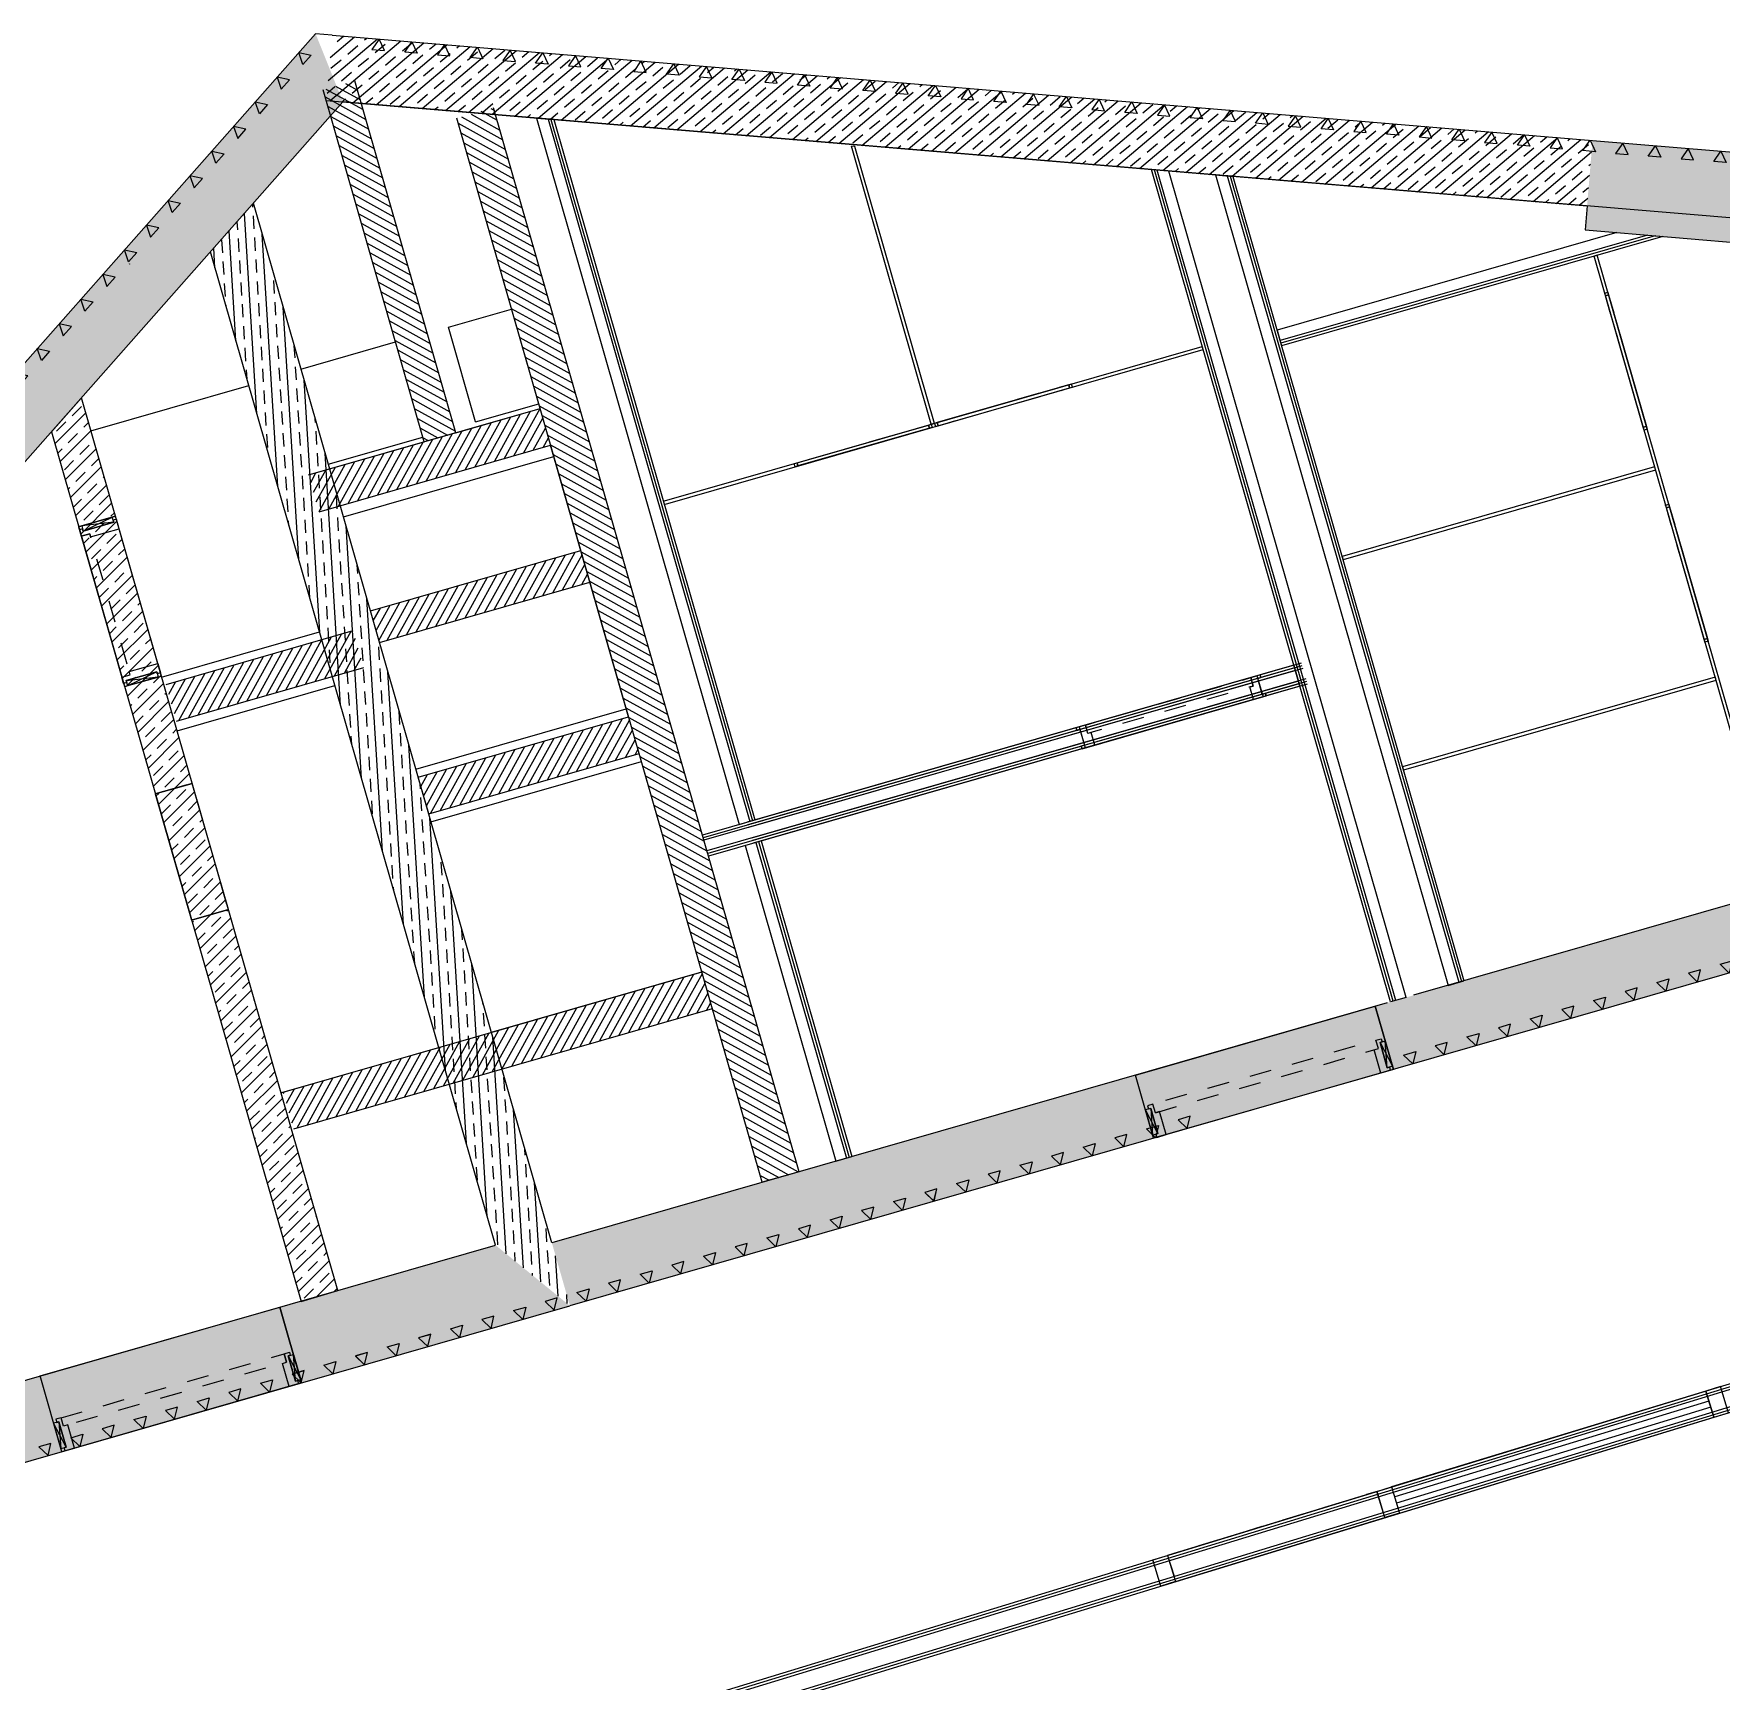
# Model space of a CAD drawing. Header units: metres. Extents: x 66528 to 66676, y 35171 to 35248.
# Drawn here: x 66604.33 to 66612.03, y 35204.18 to 35211.71 of the extents above; entities that cross this region are included whole.
import ezdxf

# ---------------------------------------------------------------- set-up
doc = ezdxf.new("R2010")
doc.units = ezdxf.units.M
doc.header["$LTSCALE"] = 0.00254
doc.linetypes.add('Ohne Titel-22', pattern=[0.78736, 0.39368, -0.39368])
doc.linetypes.add('Ohne Titel-26', pattern=[0.629921, 0.314961, -0.314961])
for name, color, linetype, lineweight in [('AUSBAU - Darstellungen - Trockenbau', 7, 'Continuous', 13), ('AUSBAU - Darstellungen - WC - Trennwände', 7, 'Continuous', 13), ('AUSBAU - Objekte - Türen', 7, 'Continuous', 13), ('ROHBAU - Darstellungen - Decken', 150, 'Continuous', 25), ('ROHBAU - Darstellungen - Sichtbetonklassen', 7, 'Continuous', 5), ('ROHBAU - Darstellungen - Wände', 7, 'Continuous', 25), ('ROHBAU - Darstellungen - Wände - Mauerwerk', 7, 'Continuous', 25)]:
    doc.layers.add(name, color=color, linetype=linetype, lineweight=lineweight)
pattern_1 = [(61.019577174, (0, 0), (0.029396310621, -0.01449927889), [])]

# ---------------------------------------------------------------- blocks, each defined once
blk = doc.blocks.new('SB 4')
at = {"layer": 'ROHBAU - Darstellungen - Sichtbetonklassen', "color": 251, "linetype": 'Continuous', "lineweight": 5, "flags": 128}
for points in [[(-0.1213, -0.05), (-0.15, 0), (-0.1787, -0.05)], [(-0.0287, -0.05), (0, 0), (0.0287, -0.05)]]:
    blk.add_lwpolyline(points, close=True, dxfattribs=at)
blk = doc.blocks.new('Gruppe-193-1')
at = {"layer": 'ROHBAU - Darstellungen - Sichtbetonklassen', "color": 7, "rotation": 196.1550094128664}
for p in [(66613.5163, 35207.8342), (66613.2272, 35207.7512), (66612.9381, 35207.6682), (66612.6491, 35207.5851), (66612.36, 35207.5021), (66612.0709, 35207.4191), (66611.7819, 35207.3361), (66611.4928, 35207.2531), (66611.2037, 35207.1701), (66610.9147, 35207.0871), (66610.6256, 35207.0041)]:
    blk.add_blockref('SB 4', p, dxfattribs=at)
blk = doc.blocks.new('Gruppe-196-1')
at = {"layer": 'ROHBAU - Darstellungen - Wände', "xscale": -1, "rotation": 355.2371682706811}
for p in [(66605.9045, 35211.6854), (66606.2035, 35211.6604), (66606.5024, 35211.6354), (66606.8014, 35211.6104), (66607.1004, 35211.5854), (66607.3993, 35211.5604), (66607.3993, 35211.5604), (66607.6983, 35211.5354), (66607.9972, 35211.5104), (66608.2962, 35211.4854), (66608.5951, 35211.4604), (66608.5951, 35211.4604), (66608.8941, 35211.4354), (66609.1931, 35211.4104), (66609.492, 35211.3854), (66609.791, 35211.3604), (66610.0899, 35211.3354), (66610.3889, 35211.3104), (66610.6878, 35211.2855), (66610.9868, 35211.2605), (66611.2858, 35211.2355), (66611.2858, 35211.2355), (66611.5847, 35211.2105), (66611.8837, 35211.1855)]:
    blk.add_blockref('SB 4', p, dxfattribs=at)
blk = doc.blocks.new('Gruppe-197-1')
at = {"layer": 'ROHBAU - Darstellungen - Sichtbetonklassen', "color": 7, "rotation": 196.1550094128664}
for p in [(66609.451, 35206.6669), (66609.1619, 35206.5839), (66608.8729, 35206.5009), (66608.5838, 35206.4179), (66608.2947, 35206.3349), (66608.0057, 35206.2519), (66607.7166, 35206.1689), (66607.4275, 35206.0859), (66607.1385, 35206.0029), (66606.8494, 35205.9199), (66606.5603, 35205.8369), (66606.2713, 35205.7539), (66605.9822, 35205.6708), (66605.6931, 35205.5878), (66605.4041, 35205.5048), (66605.115, 35205.4218), (66604.8259, 35205.3388), (66604.5369, 35205.2558), (66604.2478, 35205.1728), (66603.9587, 35205.0898), (66603.6697, 35205.0068), (66603.3806, 35204.9238), (66603.0915, 35204.8408), (66602.8025, 35204.7578), (66602.8025, 35204.7578), (66602.5134, 35204.6748), (66602.2243, 35204.5918), (66601.9352, 35204.5088), (66601.6462, 35204.4258)]:
    blk.add_blockref('SB 4', p, dxfattribs=at)
blk = doc.blocks.new('Gruppe-200-1')
at = {"layer": 'ROHBAU - Darstellungen - Sichtbetonklassen', "color": 7, "rotation": 48.6645837477981}
for p in [(66605.5378, 35211.6234), (66605.3387, 35211.3981), (66605.1395, 35211.1727), (66604.9404, 35210.9474), (66604.7412, 35210.722), (66604.542, 35210.4967), (66604.3429, 35210.2713), (66604.1437, 35210.046), (66603.9445, 35209.8206), (66603.9445, 35209.8206), (66603.7454, 35209.5953), (66603.5462, 35209.3699), (66603.347, 35209.1446), (66603.1479, 35208.9192), (66602.9487, 35208.6939), (66602.7496, 35208.4685), (66602.5504, 35208.2431), (66602.3512, 35208.0178), (66602.1521, 35207.7924), (66601.9529, 35207.5671), (66601.7537, 35207.3417), (66601.5546, 35207.1164), (66601.3554, 35206.891), (66601.1563, 35206.6657), (66600.9571, 35206.4403), (66600.7579, 35206.215), (66600.5588, 35205.9896), (66600.3596, 35205.7643), (66600.1604, 35205.5389), (66599.9613, 35205.3136), (66599.9613, 35205.3136), (66599.7621, 35205.0882), (66599.563, 35204.8629), (66599.3638, 35204.6375), (66599.1646, 35204.4122), (66598.9655, 35204.1868), (66598.7663, 35203.9614)]:
    blk.add_blockref('SB 4', p, dxfattribs=at)
blk = doc.blocks.new('BTS_kombi_flurtür_OG4')
at = {"layer": 'AUSBAU - Objekte - Türen', "linetype": 'Continuous'}
for p, q in [((-0.75, 0.0775), (0.75, 0.0775)), ((-0.75, 0.0475), (0.75, 0.0475))]:
    blk.add_line(p, q, dxfattribs=at)
at = {"layer": 'AUSBAU - Objekte - Türen', "linetype": 'Continuous', "lineweight": 5, "flags": 128}
for points in [[(-0.82, 0.125), (-0.75, 0.125), (-0.75, 0), (-0.82, 0)], [(-0.75, 0.125), (0.75, 0.125), (0.75, 0), (-0.75, 0)]]:
    blk.add_lwpolyline(points, close=True, dxfattribs=at)
at = {"layer": 'AUSBAU - Objekte - Türen', "flags": 128}
for points in [[(0.75, 0.125), (0.75, 0), (0.82, 0), (0.82, 0.125)], [(1.82, 0.1249), (1.82, -0.0001), (1.89, -0.0001), (1.89, 0.1249)]]:
    blk.add_lwpolyline(points, close=True, dxfattribs=at)
at = {"layer": 'AUSBAU - Objekte - Türen', "color": 255, "linetype": 'Continuous', "flags": 128}
blk.add_lwpolyline([(1.82, 0.1248), (1.82, -0.0001), (0.82, 0), (0.82, 0.1249)], close=True, dxfattribs=at)
at = {"layer": 'AUSBAU - Objekte - Türen', "color": 253, "linetype": 'Ohne Titel-22', "flags": 128}
blk.add_lwpolyline([(1.82, 0.1248), (1.82, -0.0001), (0.82, 0), (0.82, 0.1249)], close=True, dxfattribs=at)
blk = doc.blocks.new('Gruppe-256-1')
at = {"layer": 'ROHBAU - Darstellungen - Sichtbetonklassen', "color": 7, "rotation": 196.1549987129385}
for p in [(66609.162, 35206.5839), (66608.8729, 35206.5009), (66608.5838, 35206.4179), (66608.2948, 35206.3349), (66608.0057, 35206.2519), (66607.7166, 35206.1689), (66607.4276, 35206.0859), (66607.1385, 35206.0029), (66606.8494, 35205.9199), (66606.5603, 35205.8369), (66606.2713, 35205.7539), (66605.9822, 35205.6709), (66605.6931, 35205.5879), (66605.4041, 35205.5049), (66605.115, 35205.4218), (66605.115, 35205.4218), (66604.8259, 35205.3388), (66604.5369, 35205.2558), (66604.2478, 35205.1728), (66603.9587, 35205.0898), (66603.6697, 35205.0068), (66603.3806, 35204.9238), (66603.0915, 35204.8408), (66602.8025, 35204.7578), (66602.8025, 35204.7578), (66602.5134, 35204.6748), (66602.2243, 35204.5918), (66601.9353, 35204.5088), (66601.6462, 35204.4258), (66601.3571, 35204.3428)]:
    blk.add_blockref('SB 4', p, dxfattribs=at)
blk = doc.blocks.new('Symbol-23')
at = {"layer": 'AUSBAU - Objekte - Türen', "color": 255, "linetype": 'Continuous', "flags": 128}
blk.add_lwpolyline([(0, 0), (0.6, 0), (0.6, -0.175), (0, -0.175)], close=True, dxfattribs=at)
at = {"layer": 'AUSBAU - Objekte - Türen', "color": 253, "linetype": 'Ohne Titel-22', "flags": 128}
blk.add_lwpolyline([(0, 0), (0.6, 0), (0.6, -0.175), (0, -0.175)], close=True, dxfattribs=at)
at = {"layer": 'ROHBAU - Darstellungen - Wände', "lineweight": 25}
for p, q in [((0, 0), (0, -0.175)), ((0.6, -0.175), (0.6, 0))]:
    blk.add_line(p, q, dxfattribs=at)
blk = doc.blocks.new('Tür_STB_114cm_30cm')
at = {"layer": 'AUSBAU - Objekte - Türen', "lineweight": 25}
for p, q in [((-1.14, 0.15), (-1.14, -0.15)), ((0, 0.15), (0, -0.15)), ((0, 0.15), (0, -0.15))]:
    blk.add_line(p, q, dxfattribs=at)
at = {"layer": 'AUSBAU - Objekte - Türen', "color": 254, "lineweight": 5}
for p, q in [((-1.115, 0.135), (-1.14, 0.015)), ((-1.115, 0.015), (-1.14, 0.135)), ((-0.025, 0.135), (0, 0.015)), ((-0.025, 0.015), (0, 0.135))]:
    blk.add_line(p, q, dxfattribs=at)
at = {"layer": 'AUSBAU - Objekte - Türen', "color": 255, "linetype": 'Continuous', "lineweight": 25, "flags": 128}
blk.add_lwpolyline([(-1.14, 0.15), (-1.14, -0.15), (0, -0.15), (0, 0.15)], close=True, dxfattribs=at)
at = {"layer": 'AUSBAU - Objekte - Türen', "lineweight": 18, "flags": 128}
for points in [[(-1.115, 0.135), (-1.115, 0.015), (-1.14, 0.015), (-1.14, 0.135)], [(-1.125, 0.15), (-1.08, 0.15), (-1.08, 0.04), (-1.1, 0.04), (-1.1, 0), (-1.125, 0), (-1.125, 0.015), (-1.115, 0.015), (-1.115, 0.135), (-1.125, 0.135)], [(-0.015, 0.15), (-0.06, 0.15), (-0.06, 0.04), (-0.04, 0.04), (-0.04, 0), (-0.015, 0), (-0.015, 0.015), (-0.025, 0.015), (-0.025, 0.135), (-0.015, 0.135)], [(-0.025, 0.135), (-0.025, 0.015), (0, 0.015), (0, 0.135)]]:
    blk.add_lwpolyline(points, close=True, dxfattribs=at)
at = {"layer": 'AUSBAU - Objekte - Türen', "color": 9, "linetype": 'Ohne Titel-26', "lineweight": 5, "flags": 128}
blk.add_lwpolyline([(-1.1, 0.04), (-0.04, 0.04), (-0.04, 0), (-1.1, 0)], close=True, dxfattribs=at)
blk = doc.blocks.new('WC_Tür_Leichtbau')
at = {"layer": 'AUSBAU - Darstellungen - WC - Trennwände', "flags": 128}
for points in [[(-0.3125, 0.0075), (-0.3125, -0.0075), (-0.3255, -0.0075), (-0.3255, 0.0075)], [(0.3255, 0.0075), (0.3255, -0.0075), (0.3125, -0.0075), (0.3125, 0.0075)]]:
    blk.add_lwpolyline(points, close=True, dxfattribs=at)
at = {"layer": 'AUSBAU - Darstellungen - WC - Trennwände', "color": 255, "linetype": 'Continuous', "flags": 128}
blk.add_lwpolyline([(0.3125, 0.0075), (0.3125, -0.0075), (-0.3125, -0.0075), (-0.3125, 0.0075)], close=True, dxfattribs=at)
at = {"layer": 'AUSBAU - Darstellungen - WC - Trennwände', "color": 253, "linetype": 'Ohne Titel-22', "flags": 128}
blk.add_lwpolyline([(0.3125, 0.0075), (0.3125, -0.0075), (-0.3125, -0.0075), (-0.3125, 0.0075)], close=True, dxfattribs=at)
blk = doc.blocks.new('Tür_TB_87.5cm_10cm-2')
at = {"layer": 'AUSBAU - Objekte - Türen', "lineweight": 18}
for p, q in [((-0.4425, 0), (-0.4425, -0.0125)), ((-0.4425, -0.0125), (-0.4425, 0)), ((0.4325, 0), (0.4325, -0.0125)), ((0.4325, -0.0125), (0.4325, 0)), ((-0.4425, -0.0125), (-0.4275, -0.0125)), ((0.4325, -0.0125), (0.4175, -0.0125)), ((-0.4425, -0.1), (-0.4425, -0.0875)), ((-0.4425, -0.0875), (-0.4425, -0.1)), ((-0.4275, -0.0875), (-0.4425, -0.0875)), ((0.4175, -0.0875), (0.4325, -0.0875)), ((0.4325, -0.1), (0.4325, -0.0875)), ((0.4325, -0.0875), (0.4325, -0.1))]:
    blk.add_line(p, q, dxfattribs=at)
at = {"layer": 'AUSBAU - Objekte - Türen', "color": 255, "lineweight": 25, "flags": 128}
blk.add_lwpolyline([(-0.4425, 0), (-0.4425, -0.0125), (-0.4275, -0.0125), (-0.4275, -0.0875), (-0.4425, -0.0875), (-0.4425, -0.1), (0.4325, -0.1), (0.4325, -0.0875), (0.4175, -0.0875), (0.4175, -0.0125), (0.4325, -0.0125), (0.4325, 0)], close=True, dxfattribs=at)
at = {"layer": 'AUSBAU - Objekte - Türen', "lineweight": 18, "flags": 128}
for points in [[(-0.4275, -0.1), (-0.3825, -0.1), (-0.3825, -0.04), (-0.3975, -0.04), (-0.3975, 0), (-0.4275, 0)], [(0.4175, -0.1), (0.3725, -0.1), (0.3725, -0.04), (0.3875, -0.04), (0.3875, 0), (0.4175, 0)]]:
    blk.add_lwpolyline(points, close=True, dxfattribs=at)
at = {"layer": 'AUSBAU - Objekte - Türen', "color": 9, "linetype": 'Ohne Titel-26', "lineweight": 5, "flags": 128}
blk.add_lwpolyline([(-0.3831, -0.04), (-0.3975, -0.04), (-0.3975, -0.02), (-0.3975, 0), (0.3875, 0), (0.3875, -0.04), (0.3731, -0.04)], close=True, dxfattribs=at)
blk = doc.blocks.new('Tür_STB_114cm_36cm')
at = {"layer": 'AUSBAU - Objekte - Türen', "lineweight": 25}
for p, q in [((0, 0), (0, 0.36)), ((1.14, 0), (1.14, 0.36)), ((1.14, 0), (1.14, 0.3))]:
    blk.add_line(p, q, dxfattribs=at)
at = {"layer": 'AUSBAU - Objekte - Türen', "color": 254, "lineweight": 5}
for p, q in [((0.025, 0.015), (0, 0.135)), ((0.025, 0.135), (0, 0.015)), ((1.115, 0.015), (1.14, 0.135)), ((1.115, 0.135), (1.14, 0.015))]:
    blk.add_line(p, q, dxfattribs=at)
at = {"layer": 'AUSBAU - Objekte - Türen', "color": 255, "linetype": 'Continuous', "lineweight": 25, "flags": 128}
blk.add_lwpolyline([(0, 0), (0, 0.36), (1.14, 0.36), (1.14, 0)], close=True, dxfattribs=at)
at = {"layer": 'AUSBAU - Objekte - Türen', "lineweight": 18, "flags": 128}
for points in [[(0.025, 0.015), (0.025, 0.135), (0, 0.135), (0, 0.015)], [(0.015, 0), (0.06, 0), (0.06, 0.11), (0.04, 0.11), (0.04, 0.15), (0.015, 0.15), (0.015, 0.135), (0.025, 0.135), (0.025, 0.015), (0.015, 0.015)], [(1.125, 0), (1.08, 0), (1.08, 0.11), (1.1, 0.11), (1.1, 0.15), (1.125, 0.15), (1.125, 0.135), (1.115, 0.135), (1.115, 0.015), (1.125, 0.015)], [(1.115, 0.015), (1.115, 0.135), (1.14, 0.135), (1.14, 0.015)]]:
    blk.add_lwpolyline(points, close=True, dxfattribs=at)
at = {"layer": 'AUSBAU - Objekte - Türen', "color": 9, "linetype": 'Ohne Titel-26', "lineweight": 5, "flags": 128}
blk.add_lwpolyline([(0.04, 0.15), (1.1, 0.15), (1.1, 0.11), (0.04, 0.11)], close=True, dxfattribs=at)
blk = doc.blocks.new('Tür_MW_76cm_17.5cm')
at = {"layer": 'AUSBAU - Objekte - Türen', "lineweight": 25}
for p, q in [((-0.38, 0.15), (-0.38, -0.025)), ((0.38, 0.15), (0.38, -0.025))]:
    blk.add_line(p, q, dxfattribs=at)
at = {"layer": 'AUSBAU - Objekte - Türen', "color": 254, "lineweight": 5}
for p, q in [((-0.355, 0.135), (-0.38, -0.01)), ((-0.355, -0.01), (-0.38, 0.135)), ((-0.355, 0.135), (-0.38, -0.01)), ((-0.355, -0.01), (-0.38, 0.135)), ((0.355, 0.135), (0.38, -0.01)), ((0.355, -0.01), (0.38, 0.135))]:
    blk.add_line(p, q, dxfattribs=at)
at = {"layer": 'AUSBAU - Objekte - Türen', "color": 255, "linetype": 'Continuous', "lineweight": 25, "flags": 128}
blk.add_lwpolyline([(0.38, 0.15), (0.38, -0.025), (-0.38, -0.025), (-0.38, 0.15)], close=True, dxfattribs=at)
at = {"layer": 'AUSBAU - Objekte - Türen', "lineweight": 18, "flags": 128}
for points in [[(-0.355, 0.135), (-0.355, -0.01), (-0.38, -0.01), (-0.38, 0.135)], [(-0.355, 0.135), (-0.355, -0.01), (-0.38, -0.01), (-0.38, 0.135)], [(-0.365, 0.15), (-0.335, 0.15), (-0.335, 0.11), (-0.32, 0.11), (-0.32, -0.025), (-0.365, -0.025), (-0.365, -0.01), (-0.355, -0.01), (-0.355, 0.135), (-0.365, 0.135)], [(-0.365, 0.15), (-0.335, 0.15), (-0.335, 0.11), (-0.32, 0.11), (-0.32, -0.025), (-0.365, -0.025), (-0.365, -0.01), (-0.355, -0.01), (-0.355, 0.135), (-0.365, 0.135)], [(0.365, 0.15), (0.335, 0.15), (0.335, 0.11), (0.32, 0.11), (0.32, -0.025), (0.365, -0.025), (0.365, -0.01), (0.355, -0.01), (0.355, 0.135), (0.365, 0.135)], [(0.355, 0.135), (0.355, -0.01), (0.38, -0.01), (0.38, 0.135)]]:
    blk.add_lwpolyline(points, close=True, dxfattribs=at)
at = {"layer": 'AUSBAU - Objekte - Türen', "color": 9, "linetype": 'Ohne Titel-26', "lineweight": 5, "flags": 128}
blk.add_lwpolyline([(-0.335, 0.11), (-0.335, 0.15), (0.335, 0.15), (0.335, 0.11)], close=True, dxfattribs=at)
blk = doc.blocks.new('Gruppe-475-1')
at = {"layer": 'AUSBAU - Objekte - Türen'}
for p, q in [((66604.7621, 35210.6567), (66604.7642, 35210.6588)), ((66604.7635, 35210.6581), (66604.7643, 35210.6573))]:
    blk.add_line(p, q, dxfattribs=at)

msp = doc.modelspace()

# ---------------------------------------------------------------- hatches: boundary and pattern name
at = {"layer": 'ROHBAU - Darstellungen - Wände', "linetype": 'Continuous', "lineweight": 5}
h = msp.add_hatch(dxfattribs=at)
h.set_pattern_fill('STAHLBETON 1_5MM', angle=48.5303, style=0, pattern_type=2)
h.set_pattern_definition([(93.53029892, (0, 0), (0.07485767816, 0.00461822704), []), (93.53029892, (0.039926, 0.00246), (0.07485767816, 0.00461822704), [0.06, -0.04])])
h.paths.add_polyline_path([(66599.317, 35204.1316), (66598.3369, 35203.4756), (66605.6141, 35211.7097), (66605.7391, 35211.3982)])
h = msp.add_hatch(dxfattribs=at)
h.set_pattern_fill('STAHLBETON 1_5MM', angle=-4.77929, style=0, pattern_type=2)
h.set_pattern_definition([(40.22071389, (0, 0), (0.048430033296, -0.0572671972), []), (40.22071389, (0.02583, -0.030544), (0.048430033296, -0.0572671972), [0.06, -0.04])])
h.paths.add_polyline_path([(66605.6641, 35211.4044), (66605.6891, 35211.7034), (66611.4469, 35211.222), (66611.4219, 35210.923)])
h = msp.add_hatch(dxfattribs=at)
h.set_pattern_fill('STAHLBETON 1_5MM', angle=-4.77929, style=0, pattern_type=2)
h.set_pattern_definition([(40.22071389, (0, 0), (0.048430033296, -0.0572671972), []), (40.22071389, (0.02583, -0.030544), (0.048430033296, -0.0572671972), [0.06, -0.04])])
h.paths.add_polyline_path([(66611.4127, 35210.8134), (66611.4469, 35211.222), (66622.1875, 35210.324), (66620.2359, 35210.0757)])
h = msp.add_hatch(dxfattribs=at)
h.set_pattern_fill('STAHLBETON 1_5MM', angle=48.53029, style=0, pattern_type=2)
h.set_pattern_definition([(93.53028822, (0, 0), (0.07485767902, 0.00461821306), []), (93.53028822, (0.039926, 0.00246), (0.07485767902, 0.00461821306), [0.06, -0.04])])
h.paths.add_polyline_path([(66605.1336, 35210.713), (66606.4363, 35206.1758), (66606.7759, 35205.8988), (66605.3299, 35210.9351)])
h = msp.add_hatch(dxfattribs=at)
h.set_pattern_fill('STAHLBETON 1_5MM', angle=-163.9793, style=0, pattern_type=2)
h.set_pattern_definition([(-118.9793, (0, 0), (-0.06560961027, 0.03633702024), []), (-118.9793, (-0.03499, 0.01938), (-0.06560961027, 0.03633702024), [0.06, -0.04])])
h.paths.add_polyline_path([(66620.2359, 35210.0757), (66622.1875, 35210.324), (66606.7759, 35205.8988), (66606.6931, 35206.1871)])
h = msp.add_hatch(dxfattribs=at)
h.set_pattern_fill('STAHLBETON 1_5MM', style=0, pattern_type=2)
h.set_pattern_definition([(45, (0, 0), (0.05303300859, -0.05303300859), []), (45, (0.028285, -0.028285), (0.05303300859, -0.05303300859), [0.06, -0.04])])
h.paths.add_polyline_path([(66605.7154, 35205.9688), (66604.5446, 35210.0466), (66604.4072, 35209.8911), (66605.5479, 35205.918)])
h = msp.add_hatch(dxfattribs=at)
h.set_pattern_fill('STAHLBETON 1_5MM', angle=16.02072, style=0, pattern_type=2)
h.set_pattern_definition([(61.02072459, (0, 0), (0.06560962586, -0.03633699209), []), (61.02072459, (0.03499, -0.01938), (0.06560962586, -0.03633699209), [0.06, -0.04])])
h.paths.add_polyline_path([(66598.3369, 35203.4756), (66599.317, 35204.1316), (66606.4363, 35206.1758), (66606.7759, 35205.8988)])
at = {"layer": 'ROHBAU - Darstellungen - Wände - Mauerwerk', "linetype": 'Continuous', "lineweight": 5}
h = msp.add_hatch(dxfattribs=at)
h.set_pattern_fill('KALKSANDSTEIN 1MM', angle=106.01958, style=0, pattern_type=2)
h.set_pattern_definition([(151.019577173, (0, 0), (0.014499278891, 0.02939631062), [])])
h.paths.add_polyline_path([(66606.255, 35209.8874), (66606.1108, 35209.846), (66605.6492, 35211.4536), (66605.7934, 35211.4949)])
h = msp.add_hatch(dxfattribs=at)
h.set_pattern_fill('KALKSANDSTEIN 1MM', angle=106.01958, style=0, pattern_type=2)
h.set_pattern_definition([(151.019577173, (0, 0), (0.014499278891, 0.02939631062), [])])
h.paths.add_polyline_path([(66606.1108, 35209.846), (66606.255, 35209.8874), (66605.7934, 35211.4949), (66605.6492, 35211.4536)])
h = msp.add_hatch(dxfattribs=at)
h.set_pattern_fill('KALKSANDSTEIN 1MM', angle=106.01957, style=0, pattern_type=2)
h.set_pattern_definition([(151.019566474, (0, 0), (0.01449928438, 0.029396307913), [])])
h.paths.add_polyline_path([(66607.8225, 35206.5114), (66607.6543, 35206.4631), (66606.2588, 35211.3235), (66606.427, 35211.3718)])
h = msp.add_hatch(dxfattribs=at)
h.set_pattern_fill('KALKSANDSTEIN 1MM', angle=106.01957, style=0, pattern_type=2)
h.set_pattern_definition([(151.019566474, (0, 0), (0.01449928438, 0.029396307913), [])])
h.paths.add_polyline_path([(66607.6543, 35206.4631), (66607.8225, 35206.5114), (66606.427, 35211.3718), (66606.2588, 35211.3235)])
h = msp.add_hatch(dxfattribs=at)
h.set_pattern_fill('KALKSANDSTEIN 1MM', angle=16.01958, style=0, pattern_type=2)
h.set_pattern_definition([(61.019577174, (0, 0), (0.029396310621, -0.014499278891), [])])
h.paths.add_polyline_path([(66605.6304, 35209.526), (66605.5821, 35209.6942), (66606.6394, 35209.9978), (66606.6877, 35209.8296)])
h = msp.add_hatch(dxfattribs=at)
h.set_pattern_fill('KALKSANDSTEIN 1MM', angle=16.01958, style=0, pattern_type=2)
h.set_pattern_definition([(61.019577174, (0, 0), (0.029396310621, -0.014499278891), [])])
h.paths.add_polyline_path([(66605.5821, 35209.6942), (66605.6304, 35209.526), (66606.6877, 35209.8296), (66606.6394, 35209.9978)])
h = msp.add_hatch(dxfattribs=at)
h.set_pattern_fill('KALKSANDSTEIN 1MM', angle=16.01958, style=0, pattern_type=2)
h.set_pattern_definition(pattern_1)
h.paths.add_polyline_path([(66605.9059, 35208.9289), (66605.8645, 35209.073), (66606.8257, 35209.349), (66606.8671, 35209.2048)])
h = msp.add_hatch(dxfattribs=at)
h.set_pattern_fill('KALKSANDSTEIN 1MM', angle=16.01958, style=0, pattern_type=2)
h.set_pattern_definition(pattern_1)
h.paths.add_polyline_path([(66605.8645, 35209.073), (66605.9059, 35208.9289), (66606.8671, 35209.2048), (66606.8257, 35209.349)])
h = msp.add_hatch(dxfattribs=at)
h.set_pattern_fill('KALKSANDSTEIN 1MM', angle=16.01958, style=0, pattern_type=2)
h.set_pattern_definition([(61.019577177, (0, 0), (0.029396310622, -0.014499278889), [])])
h.paths.add_polyline_path([(66604.9792, 35208.5693), (66604.9309, 35208.7375), (66605.7863, 35208.9831), (66605.8346, 35208.8149)])
h = msp.add_hatch(dxfattribs=at)
h.set_pattern_fill('KALKSANDSTEIN 1MM', angle=16.01958, style=0, pattern_type=2)
h.set_pattern_definition([(61.019577177, (0, 0), (0.029396310622, -0.014499278889), [])])
h.paths.add_polyline_path([(66604.9309, 35208.7375), (66604.9792, 35208.5693), (66605.8346, 35208.8149), (66605.7863, 35208.9831)])
h = msp.add_hatch(dxfattribs=at)
h.set_pattern_fill('KALKSANDSTEIN 1MM', angle=16.01958, style=0, pattern_type=2)
h.set_pattern_definition([(61.019577174, (0, 0), (0.029396310621, -0.01449927889), [])])
h.paths.add_polyline_path([(66606.1309, 35208.1455), (66606.0826, 35208.3137), (66607.0437, 35208.5897), (66607.092, 35208.4215)])
h = msp.add_hatch(dxfattribs=at)
h.set_pattern_fill('KALKSANDSTEIN 1MM', angle=16.01958, style=0, pattern_type=2)
h.set_pattern_definition([(61.019577174, (0, 0), (0.029396310621, -0.01449927889), [])])
h.paths.add_polyline_path([(66606.0826, 35208.3137), (66606.1309, 35208.1455), (66607.092, 35208.4215), (66607.0437, 35208.5897)])
h = msp.add_hatch(dxfattribs=at)
h.set_pattern_fill('KALKSANDSTEIN 1MM', angle=16.01958, style=0, pattern_type=2)
h.set_pattern_definition([(61.019577174, (0, 0), (0.029396310621, -0.014499278891), [])])
h.paths.add_polyline_path([(66605.5143, 35206.7072), (66605.466, 35206.8754), (66607.3792, 35207.4247), (66607.4275, 35207.2565)])
h = msp.add_hatch(dxfattribs=at)
h.set_pattern_fill('KALKSANDSTEIN 1MM', angle=16.01958, style=0, pattern_type=2)
h.set_pattern_definition([(61.019577174, (0, 0), (0.029396310621, -0.014499278891), [])])
h.paths.add_polyline_path([(66605.466, 35206.8754), (66605.5143, 35206.7072), (66607.4275, 35207.2565), (66607.3792, 35207.4247)])

# ---------------------------------------------------------------- linework, layer by layer
msp.add_line((66605.6891, 35211.7034), (66605.6141, 35211.7097))
at = {"layer": 'AUSBAU - Darstellungen - Trockenbau', "color": 7, "linetype": 'Continuous', "lineweight": 13}
for p, q in [((66606.6227, 35211.3243), (66607.5492, 35208.0976)), ((66606.6227, 35211.3243), (66606.7027, 35211.3176)), ((66606.7027, 35211.3176), (66607.6212, 35208.1183)), ((66609.5121, 35211.0827), (66609.4322, 35211.0894)), ((66610.524, 35207.2871), (66609.4322, 35211.0894)), ((66610.596, 35207.3078), (66609.5121, 35211.0827)), ((66609.7245, 35211.065), (66610.7875, 35207.3628)), ((66609.7245, 35211.065), (66609.8045, 35211.0583)), ((66609.8045, 35211.0583), (66610.8596, 35207.3835)), ((66611.5576, 35210.8013), (66610.0061, 35210.3558)), ((66611.5576, 35210.8013), (66611.768, 35210.7837)), ((66611.768, 35210.7837), (66610.0268, 35210.2838)), ((66610.0061, 35210.3558), (66610.0268, 35210.2838)), ((66550.4627, 35186.7349), (66626.5433, 35209.9598)), ((66550.5789, 35186.6397), (66626.5568, 35209.8332)), ((66610.1162, 35208.8346), (66607.381, 35208.0493)), ((66610.0824, 35208.8249), (66607.5852, 35208.1079)), ((66610.0824, 35208.8249), (66610.11, 35208.7288)), ((66610.1438, 35208.7385), (66607.4086, 35207.9531)), ((66610.11, 35208.7288), (66607.6128, 35208.0118)), ((66607.5492, 35208.0976), (66607.6212, 35208.1183)), ((66607.6487, 35208.0225), (66608.0628, 35206.5804)), ((66607.5767, 35208.0018), (66607.9907, 35206.5597)), ((66610.7875, 35207.3628), (66610.8596, 35207.3835)), ((66610.596, 35207.3078), (66610.524, 35207.2871)), ((66607.9907, 35206.5597), (66608.0628, 35206.5804))]:
    msp.add_line(p, q, dxfattribs=at)
at = {"layer": 'AUSBAU - Darstellungen - Trockenbau', "color": 7, "linetype": 'Continuous', "lineweight": 5}
for p, q in [((66606.676, 35211.3198), (66607.5972, 35208.1114)), ((66606.676, 35211.3198), (66607.5972, 35208.1114)), ((66606.6893, 35211.3187), (66607.6092, 35208.1148)), ((66606.6893, 35211.3187), (66607.6092, 35208.1148)), ((66610.536, 35207.2905), (66609.4455, 35211.0883)), ((66610.536, 35207.2905), (66609.4455, 35211.0883)), ((66610.548, 35207.294), (66609.4588, 35211.0872)), ((66610.548, 35207.294), (66609.4588, 35211.0872)), ((66609.7778, 35211.0605), (66610.8356, 35207.3766)), ((66609.7778, 35211.0605), (66610.8356, 35207.3766)), ((66609.7911, 35211.0594), (66610.8476, 35207.38)), ((66609.7911, 35211.0594), (66610.8476, 35207.38)), ((66611.6979, 35210.7896), (66610.0199, 35210.3078)), ((66611.6979, 35210.7896), (66610.0199, 35210.3078)), ((66611.7329, 35210.7866), (66610.0234, 35210.2958)), ((66611.7329, 35210.7866), (66610.0234, 35210.2958)), ((66550.4744, 35186.7254), (66626.5446, 35209.9472)), ((66550.4744, 35186.7254), (66626.5446, 35209.9472)), ((66550.486, 35186.7159), (66626.546, 35209.9345)), ((66550.486, 35186.7159), (66626.546, 35209.9345)), ((66550.5556, 35186.6587), (66626.5541, 35209.8586)), ((66550.5556, 35186.6587), (66626.5541, 35209.8586)), ((66550.5673, 35186.6492), (66626.5555, 35209.8459)), ((66550.5673, 35186.6492), (66626.5555, 35209.8459)), ((66610.1196, 35208.8226), (66607.3844, 35208.0372)), ((66610.1196, 35208.8226), (66607.3844, 35208.0372)), ((66610.1231, 35208.8106), (66607.3879, 35208.0252)), ((66610.1231, 35208.8106), (66607.3879, 35208.0252)), ((66610.0858, 35208.8129), (66607.5887, 35208.0959)), ((66610.0858, 35208.8129), (66607.5887, 35208.0959)), ((66610.0893, 35208.8009), (66607.5921, 35208.0839)), ((66610.0893, 35208.8009), (66607.5921, 35208.0839)), ((66610.1369, 35208.7626), (66607.4017, 35207.9772)), ((66610.1369, 35208.7626), (66607.4017, 35207.9772)), ((66610.1403, 35208.7505), (66607.4051, 35207.9652)), ((66610.1403, 35208.7505), (66607.4051, 35207.9652)), ((66610.1031, 35208.7529), (66607.6059, 35208.0358)), ((66610.1031, 35208.7529), (66607.6059, 35208.0358)), ((66610.1065, 35208.7408), (66607.6094, 35208.0238)), ((66610.1065, 35208.7408), (66607.6094, 35208.0238)), ((66607.6247, 35208.0156), (66608.0388, 35206.5735)), ((66607.6247, 35208.0156), (66608.0388, 35206.5735)), ((66607.6367, 35208.0191), (66608.0508, 35206.5769)), ((66607.6367, 35208.0191), (66608.0508, 35206.5769))]:
    msp.add_line(p, q, dxfattribs=at)
at = {"layer": 'AUSBAU - Darstellungen - WC - Trennwände'}
for p, q in [((66608.0778, 35211.1945), (66608.0618, 35211.1959)), ((66608.4265, 35209.9257), (66608.0618, 35211.1959)), ((66608.4409, 35209.9298), (66608.0778, 35211.1945)), ((66611.4686, 35210.6977), (66611.4542, 35210.6936)), ((66612.287, 35207.7933), (66611.4542, 35210.6936)), ((66612.3014, 35207.7974), (66611.4686, 35210.6977)), ((66607.208, 35209.5758), (66609.6643, 35210.2811)), ((66607.2121, 35209.5614), (66609.6684, 35210.2667)), ((66609.6684, 35210.2667), (66609.6643, 35210.2811)), ((66608.4409, 35209.9298), (66608.4265, 35209.9257)), ((66611.7305, 35209.7312), (66610.3032, 35209.3214)), ((66611.7346, 35209.7168), (66610.3073, 35209.307)), ((66611.7305, 35209.7312), (66611.7346, 35209.7168)), ((66610.3032, 35209.3214), (66610.3073, 35209.307)), ((66612.0065, 35208.7701), (66610.5792, 35208.3602)), ((66612.0106, 35208.7557), (66610.5833, 35208.3458)), ((66612.0065, 35208.7701), (66612.0106, 35208.7557)), ((66610.5792, 35208.3602), (66610.5833, 35208.3458))]:
    msp.add_line(p, q, dxfattribs=at)
at = {"layer": 'ROHBAU - Darstellungen - Decken', "linetype": 'Continuous'}
for p, q in [((66606.2207, 35210.3692), (66606.509, 35210.4519)), ((66606.3449, 35209.9366), (66606.2207, 35210.3692)), ((66605.5473, 35210.1781), (66605.9798, 35210.3023)), ((66604.5881, 35209.8952), (66605.3089, 35210.1022)), ((66606.3449, 35209.9366), (66606.6333, 35210.0194)), ((66605.6721, 35209.7435), (66606.1046, 35209.8676)), ((66605.7411, 35209.5032), (66606.7023, 35209.7791)), ((66604.911, 35208.7706), (66605.6318, 35208.9776)), ((66604.9813, 35208.5257), (66605.7022, 35208.7327)), ((66606.0723, 35208.3498), (66607.0334, 35208.6257)), ((66606.1412, 35208.1094), (66607.1024, 35208.3854)), ((66606.4172, 35207.1483), (66607.3783, 35207.4243)), ((66605.4596, 35206.8736), (66606.1768, 35207.0795)), ((66604.3554, 35205.5783), (66605.4511, 35205.8929)), ((66605.5505, 35205.5469), (66604.4547, 35205.2323))]:
    msp.add_line(p, q, dxfattribs=at)
at = {"layer": 'ROHBAU - Darstellungen - Wände', "color": 7, "linetype": 'Continuous', "lineweight": 25}
for p, q in [((66598.3369, 35203.4756), (66605.6141, 35211.7097)), ((66605.6891, 35211.7034), (66611.4469, 35211.222)), ((66599.317, 35204.1316), (66605.7391, 35211.3982)), ((66605.6641, 35211.4044), (66611.4219, 35210.923)), ((66611.4469, 35211.222), (66622.1875, 35210.324)), ((66606.6931, 35206.1871), (66605.3299, 35210.9351)), ((66611.4127, 35210.8134), (66620.2359, 35210.0757)), ((66606.4363, 35206.1758), (66605.1336, 35210.713)), ((66622.1875, 35210.324), (66606.7759, 35205.8988)), ((66620.2359, 35210.0757), (66610.6294, 35207.3174)), ((66610.5093, 35207.2829), (66606.6931, 35206.1871)), ((66599.317, 35204.1316), (66606.4363, 35206.1758)), ((66598.3369, 35203.4756), (66606.7759, 35205.8988))]:
    msp.add_line(p, q, dxfattribs=at)
at = {"layer": 'ROHBAU - Darstellungen - Wände', "color": 1, "linetype": 'Continuous'}
msp.add_line((66614.4836, 35210.6671), (66605.7391, 35211.3982), dxfattribs=at)
at = {"layer": 'ROHBAU - Darstellungen - Wände', "linetype": 'Continuous'}
msp.add_line((66611.4219, 35210.923), (66611.4127, 35210.8134), dxfattribs=at)
at = {"layer": 'ROHBAU - Darstellungen - Wände', "color": 7, "linetype": 'Continuous', "lineweight": 25, "flags": 128}
msp.add_lwpolyline([(66605.7154, 35205.9688), (66604.5446, 35210.0466), (66604.4072, 35209.8911), (66605.5479, 35205.918)], close=True, dxfattribs=at)
at = {"layer": 'ROHBAU - Darstellungen - Wände - Mauerwerk', "color": 7, "linetype": 'Continuous', "lineweight": 25}
for p, q in [((66606.255, 35209.8874), (66605.7934, 35211.4949)), ((66606.255, 35209.8874), (66605.7934, 35211.4949)), ((66606.1108, 35209.846), (66605.6492, 35211.4536)), ((66606.1108, 35209.846), (66605.6492, 35211.4536)), ((66607.8225, 35206.5114), (66606.427, 35211.3718)), ((66607.8225, 35206.5114), (66606.427, 35211.3718)), ((66607.6543, 35206.4631), (66606.2588, 35211.3235)), ((66606.6394, 35209.9978), (66606.2588, 35211.3235)), ((66605.5821, 35209.6942), (66606.6394, 35209.9978)), ((66606.255, 35209.8874), (66606.6394, 35209.9978)), ((66606.255, 35209.8874), (66606.1108, 35209.846)), ((66605.5821, 35209.6942), (66606.1108, 35209.846)), ((66605.6304, 35209.526), (66606.6877, 35209.8296)), ((66605.6304, 35209.526), (66606.6877, 35209.8296)), ((66607.0437, 35208.5897), (66606.6877, 35209.8296)), ((66605.8645, 35209.073), (66606.8257, 35209.349)), ((66605.8645, 35209.073), (66606.8257, 35209.349)), ((66605.9059, 35208.9289), (66606.8671, 35209.2048)), ((66605.9059, 35208.9289), (66606.8671, 35209.2048)), ((66604.9309, 35208.7375), (66605.7863, 35208.9831)), ((66604.9309, 35208.7375), (66605.7863, 35208.9831)), ((66604.9792, 35208.5693), (66605.8346, 35208.8149)), ((66604.9792, 35208.5693), (66605.8346, 35208.8149)), ((66606.0826, 35208.3137), (66607.0437, 35208.5897)), ((66606.0826, 35208.3137), (66607.0437, 35208.5897)), ((66606.1309, 35208.1455), (66607.092, 35208.4215)), ((66606.1309, 35208.1455), (66607.092, 35208.4215)), ((66607.6543, 35206.4631), (66607.092, 35208.4215)), ((66606.1309, 35208.1455), (66606.0826, 35208.3137)), ((66605.466, 35206.8754), (66607.3792, 35207.4247)), ((66605.466, 35206.8754), (66607.3792, 35207.4247)), ((66605.5143, 35206.7072), (66607.4275, 35207.2565)), ((66605.5143, 35206.7072), (66607.4275, 35207.2565)), ((66607.8225, 35206.5114), (66607.6543, 35206.4631))]:
    msp.add_line(p, q, dxfattribs=at)

# ---------------------------------------------------------------- block references
at = {"layer": 'AUSBAU - Objekte - Türen', "color": 176}
msp.add_blockref('Gruppe-475-1', (0, 0), dxfattribs=at)
at = {"layer": 'AUSBAU - Objekte - Türen', "color": 7}
for name, p, rotation in [('WC_Tür_Leichtbau', (66611.5995, 35210.2145), 106.0207138849948), ('WC_Tür_Leichtbau', (66608.1157, 35209.8287), 16.02071388403222), ('WC_Tür_Leichtbau', (66611.8778, 35209.2455), 106.0207138849948), ('Tür_TB_87.5cm_10cm-2', (66609.5129, 35208.6614), 16.02070000111034), ('Tür_STB_114cm_36cm', (66604.4547, 35205.2323), 16.0207)]:
    msp.add_blockref(name, p, dxfattribs=dict(at, rotation=rotation))
at = {"layer": 'AUSBAU - Objekte - Türen', "color": 7, "xscale": -1}
for name, p, rotation in [('WC_Tür_Leichtbau', (66608.7559, 35210.0125), 16.020713884865), ('Tür_MW_76cm_17.5cm', (66604.7807, 35209.1339), 106.0194999990416), ('Symbol-23', (66604.8821, 35208.237), 106.0195000001253), ('Tür_STB_114cm_30cm', (66610.4961, 35207.123), 196.0207138861826), ('BTS_kombi_flurtür_OG4', (66611.2831, 35205.1708), 16.97568083430409)]:
    msp.add_blockref(name, p, dxfattribs=dict(at, rotation=rotation))
at = {"layer": 'ROHBAU - Darstellungen - Wände', "color": 7}
for name in ['Gruppe-200-1', 'Gruppe-193-1', 'Gruppe-197-1', 'Gruppe-256-1']:
    msp.add_blockref(name, (0, 0), dxfattribs=at)
at = {"layer": 'ROHBAU - Darstellungen - Wände'}
msp.add_blockref('Gruppe-196-1', (0, 0), dxfattribs=at)

doc.saveas('drawing.dxf')
